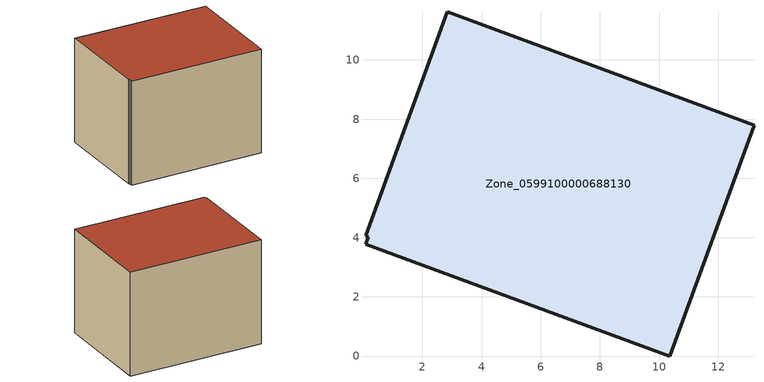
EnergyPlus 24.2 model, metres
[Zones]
Zone_0599100000688130
 floor ground (C_G): 13.2,7.8 10.35,0 0.08,3.78 0.18,4.04 0.09,4.07 2.84,11.62 z1.96
 wall outside (C_F): 13.2,7.8 2.84,11.62 0.09,4.07 0.18,4.04 0.08,3.78 10.35,0 13.2,7.8 z1.96:10.44
 roof outside (C_R): 10.35,0 13.2,7.8 2.84,11.62 0.09,4.07 0.18,4.04 0.08,3.78 z10.44
[BUILDING]
Pand.0599100000688130: North Axis=0; Terrain=City; Loads Convergence Tolerance Value=0.04; Temperature Convergence Tolerance Value=0.4; Solar Distribution=FullExterior; Maximum Number of Warmup Days=25; Minimum Number of Warmup Days=1
[Site:Location]
Rotterdam.The.Hague.AP_ZH_NLD Design_Conditions: Latitude=51.96; Longitude=4.45; Time Zone=1; Elevation=-4.5
[SITE:GROUNDTEMPERATURE:BUILDINGSURFACE]
18, 18, 18, 18, 18, 18, 18, 18, 18, 18, 18, 18
[MATERIAL] Thermal Absorptance=0.9; Solar Absorptance=0.7; Visible Absorptance=0.7
Name | Roughness | Thickness | Conductivity | Density | Specific Heat
G.TC.1946-1964 | MediumSmooth | 0.15 | 1 | 540 | 1210
F.TC.1946-1964 | Rough | 0.3 | 0.857143 | 1920 | 840
R.TC.1946-1964 | MediumRough | 0.2 | 0.235294 | 1500 | 1000
[CONSTRUCTION]
C_G: G.TC.1946-1964
C_F: F.TC.1946-1964
C_R: R.TC.1946-1964
[ZONE]
Zone_0599100000688130: Type=1; Multiplier=1; Ceiling Height=Autocalculate; Volume=Autocalculate; Floor Area=autocalculate; Part of Total Floor Area=Yes
[ZONEINFILTRATION:DESIGNFLOWRATE]
Infil_Zone_0599100000688130: Zone or ZoneList or Space or SpaceList=Zone_0599100000688130; Schedule=AlwaysOn; Design Flow Rate Calculation Method=Flow/Area; Flow Rate per Floor Area=0.003; Constant Term Coefficient=1; Temperature Term Coefficient=0; Velocity Term Coefficient=0; Velocity Squared Term Coefficient=0
[HVACTEMPLATE:ZONE:IDEALLOADSAIRSYSTEM]
Zone_0599100000688130: Maximum Heating Supply Air Temperature=50; Minimum Cooling Supply Air Temperature=13; Maximum Heating Supply Air Humidity Ratio=0.0156; Minimum Cooling Supply Air Humidity Ratio=0.0077; Heating Limit=NoLimit; Cooling Limit=NoLimit; Dehumidification Control Type=ConstantSensibleHeatRatio; Cooling Sensible Heat Ratio=0.7; Dehumidification Setpoint=60; Humidification Control Type=None; Humidification Setpoint=30; Outdoor Air Method=None; Outdoor Air Flow Rate per Person=0.00944; Outdoor Air Flow Rate per Zone Floor Area=0; Outdoor Air Flow Rate per Zone=0; Demand Controlled Ventilation Type=None; Outdoor Air Economizer Type=NoEconomizer; Heat Recovery Type=None; Sensible Heat Recovery Effectiveness=0.7; Latent Heat Recovery Effectiveness=0.65
[ZONECONTROL:THERMOSTAT]
ThermostatControl_Zone_0599100000688130: Zone or ZoneList=Zone_0599100000688130; Control Type Schedule=DualSetpointControlType; Control 1=Thermostat_Zone_0599100000688130; Temperature Difference Between Cutout And Setpoint=0
[THERMOSTATSETPOINT:DUALSETPOINT]
Thermostat_Zone_0599100000688130: Heating Setpoint Temperature Schedule=HeatingSetpoint_Zone_0599100000688130; Cooling Setpoint Temperature Schedule=CoolingSetpoint_Zone_0599100000688130
[SCHEDULE:COMPACT]
HeatingSetpoint_Zone_0599100000688130: Through: 12/31, For: AllDays, Until: 24:00, 21
CoolingSetpoint_Zone_0599100000688130: Through: 12/31, For: AllDays, Until: 24:00, 24
DualSetpointControlType: Through: 12/31, For: AllDays, Until: 24:00, 4
AlwaysOn: Through: 12/31, For: AllDays, Until: 24:00, 1
